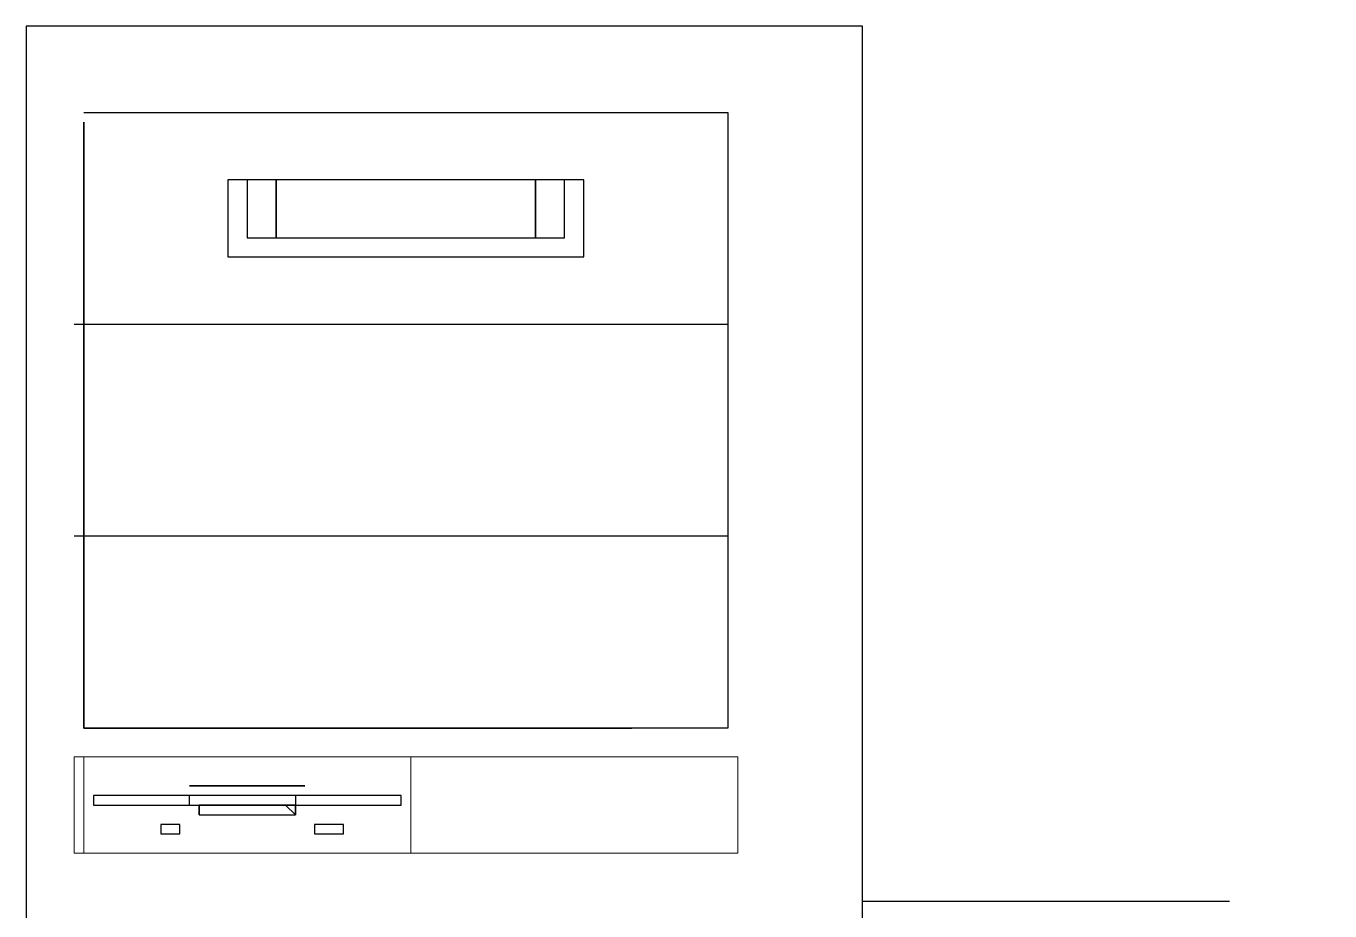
# Paper-space layout 'Sample Network Drawing - A1 Sheet' of a CAD drawing. Extents: x 49 to 806, y 22 to 564.
# Drawn here: x 612.49 to 623.77, y 229.35 to 237 of the extents above; entities that cross this region are included whole.
import ezdxf

# ---------------------------------------------------------------- set-up
doc = ezdxf.new("R2010")
doc.units = 0
doc.linetypes.add('HIDDEN2', pattern=[4.7625, 3.175, -1.5875])
doc.layers.add('N-EQPM', color=4, linetype='Continuous', lineweight=25)
doc.layers.add('N-SGNL-ELEC', color=4, linetype='HIDDEN2', lineweight=25)

psp = doc.layouts.new('Sample Network Drawing - A1 Sheet')

# ---------------------------------------------------------------- linework, layer by layer
at = {"layer": 'N-EQPM', "lineweight": 30}
for p, q in [((619.724, 237), (612.486, 237)), ((612.486, 237), (612.486, 221.859)), ((619.724, 237), (612.486, 237)), ((612.486, 237), (612.486, 221.859)), ((619.724, 221.859), (619.724, 237)), ((619.724, 237), (619.724, 237)), ((619.724, 221.859), (619.724, 237)), ((612.985, 236.252), (618.559, 236.252)), ((618.559, 236.252), (618.559, 230.927)), ((612.985, 230.927), (612.985, 236.168)), ((612.985, 236.168), (612.985, 230.927)), ((618.559, 230.927), (612.985, 230.927)), ((612.985, 230.927), (617.727, 230.927))]:
    psp.add_line(p, q, dxfattribs=at)
for points in [[(617.311, 235.669), (614.233, 235.669), (614.233, 235.004), (617.311, 235.004), (617.311, 235.669), (617.311, 235.669)], [(617.311, 235.669), (614.233, 235.669), (614.233, 235.004), (617.311, 235.004), (617.311, 235.669)], [(617.145, 235.669), (614.4, 235.669), (614.4, 235.17), (617.145, 235.17), (617.145, 235.669), (617.145, 235.669)], [(617.145, 235.669), (614.4, 235.669), (614.4, 235.17), (617.145, 235.17), (617.145, 235.669)], [(614.4, 235.669), (614.4, 235.17), (614.566, 235.17), (614.566, 235.17), (616.979, 235.17), (616.979, 235.17), (617.145, 235.17), (617.145, 235.669), (614.4, 235.669), (614.4, 235.669)], [(614.4, 235.669), (614.4, 235.17), (614.566, 235.17), (614.566, 235.17), (616.979, 235.17), (616.979, 235.17), (617.145, 235.17), (617.145, 235.669), (614.4, 235.669)], [(614.649, 235.669), (614.649, 235.669), (614.649, 235.669), (614.649, 235.669), (614.649, 235.669), (614.649, 235.669), (614.649, 235.669), (614.649, 235.669), (614.649, 235.669), (614.649, 235.669), (614.649, 235.253), (614.649, 235.253), (614.649, 235.253), (614.649, 235.17), (614.649, 235.17), (614.649, 235.17), (614.649, 235.17), (614.649, 235.253), (614.649, 235.253), (614.649, 235.253), (614.649, 235.669), (614.649, 235.669)], [(614.649, 235.669), (614.649, 235.669), (614.649, 235.669), (614.649, 235.669), (614.649, 235.669), (614.649, 235.669), (614.649, 235.669), (614.649, 235.669), (614.649, 235.669), (614.649, 235.669), (614.649, 235.253), (614.649, 235.253), (614.649, 235.253), (614.649, 235.17), (614.649, 235.17), (614.649, 235.17), (614.649, 235.17), (614.649, 235.253), (614.649, 235.253), (614.649, 235.253), (614.649, 235.669)], [(616.895, 235.669), (616.895, 235.669), (616.895, 235.669), (616.895, 235.669), (616.895, 235.669), (616.895, 235.669), (616.895, 235.669), (616.895, 235.669), (616.895, 235.669), (616.895, 235.669), (616.895, 235.253), (616.895, 235.253), (616.895, 235.253), (616.895, 235.17), (616.895, 235.17), (616.895, 235.17), (616.895, 235.17), (616.895, 235.253), (616.895, 235.253), (616.895, 235.253), (616.895, 235.669), (616.895, 235.669)], [(616.895, 235.669), (616.895, 235.669), (616.895, 235.669), (616.895, 235.669), (616.895, 235.669), (616.895, 235.669), (616.895, 235.669), (616.895, 235.669), (616.895, 235.669), (616.895, 235.669), (616.895, 235.253), (616.895, 235.253), (616.895, 235.253), (616.895, 235.17), (616.895, 235.17), (616.895, 235.17), (616.895, 235.17), (616.895, 235.253), (616.895, 235.253), (616.895, 235.253), (616.895, 235.669)], [(612.902, 234.421), (618.559, 234.421)], [(612.902, 232.591), (618.559, 232.591)], [(614.816, 230.428), (613.984, 230.428), (613.901, 230.428), (614.899, 230.428), (614.816, 230.428), (614.816, 230.428)], [(614.816, 230.428), (613.984, 230.428), (613.901, 230.428), (614.899, 230.428), (614.816, 230.428)], [(615.731, 230.345), (613.069, 230.345), (613.069, 230.262), (615.731, 230.262), (615.731, 230.345), (615.731, 230.345)], [(615.731, 230.345), (613.069, 230.345), (613.069, 230.262), (615.731, 230.262), (615.731, 230.345)], [(613.901, 230.345), (613.069, 230.345), (613.069, 230.262), (613.901, 230.262), (613.901, 230.345), (613.901, 230.345)], [(613.901, 230.345), (613.069, 230.345), (613.069, 230.262), (613.901, 230.262), (613.901, 230.345)], [(614.816, 230.262), (613.984, 230.262), (613.984, 230.178), (614.816, 230.178), (614.816, 230.262), (614.816, 230.262)], [(614.816, 230.262), (613.984, 230.262), (613.984, 230.178), (614.816, 230.178), (614.816, 230.262)], [(613.984, 230.262), (613.984, 230.262), (613.984, 230.178), (613.984, 230.262), (613.984, 230.262), (613.984, 230.262)], [(613.984, 230.262), (613.984, 230.262), (613.984, 230.178), (613.984, 230.262), (613.984, 230.262)], [(614.816, 230.262), (614.816, 230.262), (614.816, 230.178), (614.732, 230.262), (614.816, 230.262), (614.816, 230.262)], [(614.816, 230.262), (614.816, 230.262), (614.816, 230.178), (614.732, 230.262), (614.816, 230.262)], [(615.731, 230.345), (614.816, 230.345), (614.816, 230.262), (615.731, 230.262), (615.731, 230.345), (615.731, 230.345)], [(615.731, 230.345), (614.816, 230.345), (614.816, 230.262), (615.731, 230.262), (615.731, 230.345)], [(613.817, 230.095), (613.651, 230.095), (613.651, 230.012), (613.817, 230.012), (613.817, 230.095), (613.817, 230.095)], [(613.817, 230.095), (613.651, 230.095), (613.651, 230.012), (613.817, 230.012), (613.817, 230.095)], [(615.232, 230.095), (615.232, 230.095), (615.232, 230.095), (615.232, 230.095), (615.232, 230.095), (615.232, 230.095), (615.232, 230.095), (615.232, 230.095), (615.232, 230.095), (615.065, 230.095), (614.982, 230.095), (614.982, 230.095), (614.982, 230.095), (614.982, 230.095), (614.982, 230.095), (614.982, 230.095), (614.982, 230.095), (614.982, 230.095), (614.982, 230.095), (614.982, 230.012), (614.982, 230.012), (614.982, 230.012), (614.982, 230.012), (614.982, 230.012), (614.982, 230.012), (614.982, 230.012), (615.065, 230.012), (615.232, 230.012), (615.232, 230.012), (615.232, 230.012), (615.232, 230.012), (615.232, 230.012), (615.232, 230.012), (615.232, 230.012), (615.232, 230.012), (615.232, 230.095), (615.232, 230.095), (615.232, 230.095)], [(615.232, 230.095), (615.232, 230.095), (615.232, 230.095), (615.232, 230.095), (615.232, 230.095), (615.232, 230.095), (615.232, 230.095), (615.232, 230.095), (615.232, 230.095), (615.065, 230.095), (614.982, 230.095), (614.982, 230.095), (614.982, 230.095), (614.982, 230.095), (614.982, 230.095), (614.982, 230.095), (614.982, 230.095), (614.982, 230.095), (614.982, 230.095), (614.982, 230.012), (614.982, 230.012), (614.982, 230.012), (614.982, 230.012), (614.982, 230.012), (614.982, 230.012), (614.982, 230.012), (615.065, 230.012), (615.232, 230.012), (615.232, 230.012), (615.232, 230.012), (615.232, 230.012), (615.232, 230.012), (615.232, 230.012), (615.232, 230.012), (615.232, 230.012), (615.232, 230.095), (615.232, 230.095)]]:
    psp.add_lwpolyline(points, dxfattribs=at)
at = {"layer": 'N-EQPM', "lineweight": 0}
for points in [[(618.643, 230.678), (612.902, 230.678), (612.902, 229.846), (618.643, 229.846), (618.643, 230.678), (618.643, 230.678)], [(618.643, 230.678), (612.902, 230.678), (612.902, 229.846), (618.643, 229.846), (618.643, 230.678)], [(615.814, 230.678), (612.985, 230.678), (612.985, 229.846), (615.814, 229.846), (615.814, 230.678), (615.814, 230.678)], [(615.814, 230.678), (612.985, 230.678), (612.985, 229.846), (615.814, 229.846), (615.814, 230.678)]]:
    psp.add_lwpolyline(points, dxfattribs=at)
at = {"layer": 'N-SGNL-ELEC'}
psp.add_line((619.724, 229.43), (639.336, 229.43), dxfattribs=at)

doc.saveas('drawing.dxf')
